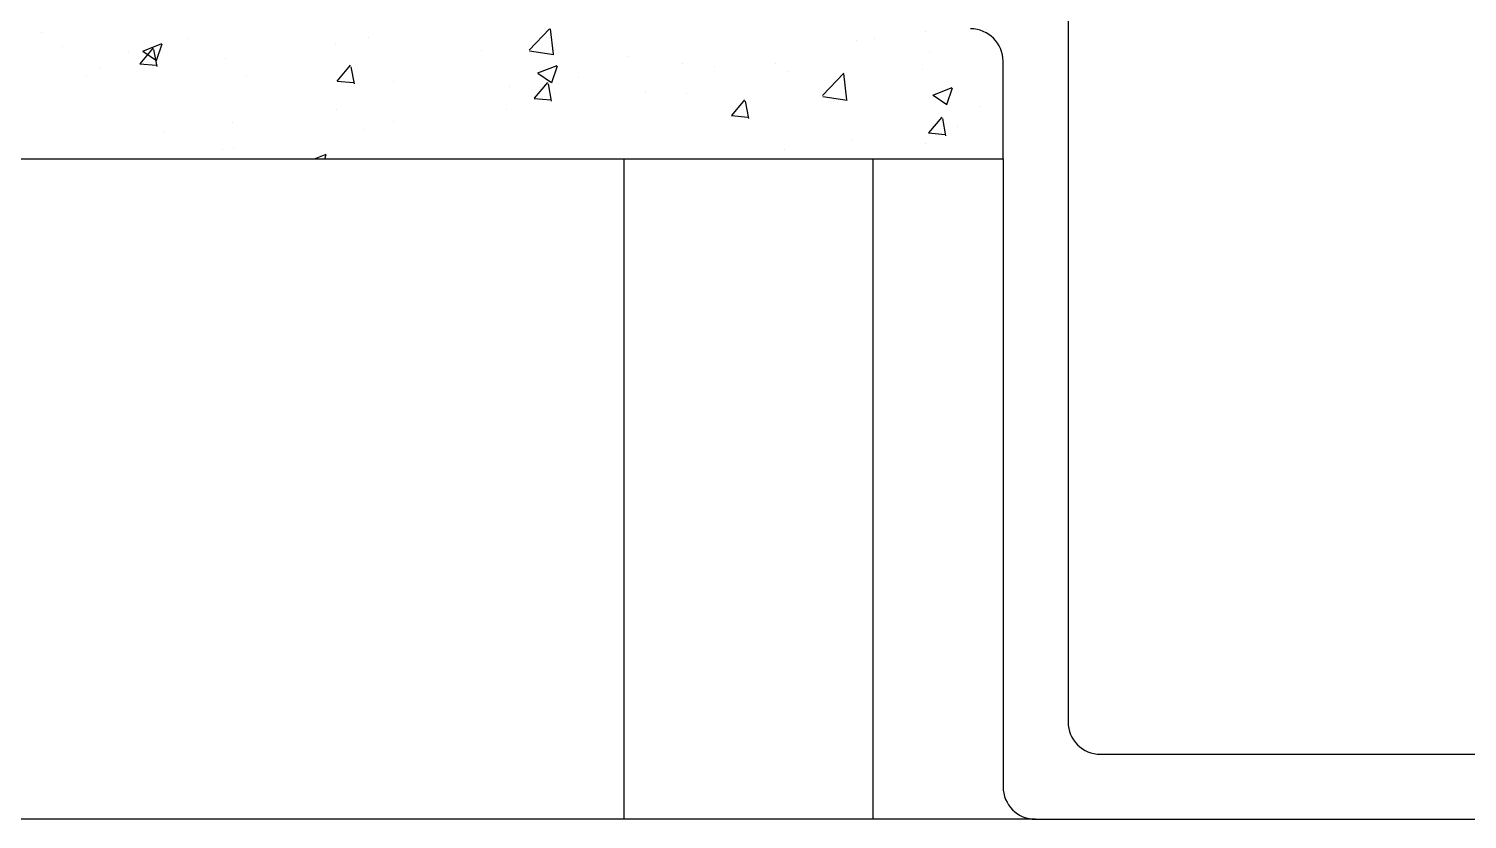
# Model space of a CAD drawing. Header units: metres. Extents: x 0 to 602, y 0 to 196.
# Drawn here: x 415.155 to 416.484, y 80.811 to 81.541 of the extents above; entities that cross this region are included whole.
import ezdxf

# ---------------------------------------------------------------- set-up
doc = ezdxf.new("R2010")
doc.units = ezdxf.units.M
doc.header["$MEASUREMENT"] = 0

msp = doc.modelspace()

# ---------------------------------------------------------------- linework, layer by layer
for p, q in [((416.1151, 81.5705), (416.1151, 80.9005)), ((415.1668, 81.5375), (415.1668, 81.5375)), ((415.3023, 81.5318), (415.3023, 81.5318)), ((415.4687, 81.5324), (415.4687, 81.5324)), ((415.6172, 81.5208), (415.6361, 81.5405)), ((415.6399, 81.517), (415.6371, 81.5405)), ((415.9197, 81.5295), (415.9197, 81.5295)), ((415.9366, 81.5313), (415.9366, 81.5313)), ((415.9832, 81.5379), (415.9832, 81.5379)), ((415.1857, 81.5243), (415.1857, 81.5243)), ((415.2471, 81.5185), (415.2471, 81.5185)), ((415.2578, 81.5082), (415.2701, 81.5228)), ((415.2603, 81.52), (415.278, 81.5269)), ((415.2603, 81.5198), (415.273, 81.5113)), ((415.2736, 81.5056), (415.2706, 81.5215)), ((415.2731, 81.5113), (415.2782, 81.5267)), ((415.4379, 81.5261), (415.4379, 81.5261)), ((415.5735, 81.5203), (415.5735, 81.5203)), ((415.6175, 81.5202), (415.64, 81.5167)), ((415.9867, 81.519), (415.9867, 81.519)), ((415.2203, 81.5034), (415.2203, 81.5034)), ((415.2576, 81.5081), (415.2728, 81.5068)), ((415.3368, 81.5134), (415.3368, 81.5134)), ((415.44, 81.4923), (415.4523, 81.5068)), ((415.4558, 81.4896), (415.4528, 81.5055)), ((415.6253, 81.4997), (415.6431, 81.5065)), ((415.6381, 81.491), (415.6433, 81.5063)), ((415.7091, 81.5146), (415.7091, 81.5146)), ((415.7592, 81.5084), (415.7592, 81.5084)), ((415.7885, 81.5059), (415.7885, 81.5059)), ((415.8447, 81.5089), (415.8447, 81.5089)), ((415.9803, 81.5031), (415.9803, 81.5031)), ((416.0551, 81.4205), (416.0551, 81.5105)), ((415.2085, 81.4971), (415.2085, 81.4971)), ((415.3559, 81.4977), (415.3559, 81.4977)), ((415.4398, 81.4922), (415.455, 81.4908)), ((415.4915, 81.4919), (415.4915, 81.4919)), ((415.6222, 81.4763), (415.6345, 81.4909)), ((415.6254, 81.4994), (415.638, 81.4909)), ((415.6379, 81.4737), (415.635, 81.4896)), ((415.663, 81.4957), (415.663, 81.4957)), ((415.8563, 81.5011), (415.8563, 81.5011)), ((415.8883, 81.4788), (415.9081, 81.4994)), ((415.9109, 81.475), (415.9081, 81.4991)), ((415.5995, 81.4874), (415.5995, 81.4874)), ((415.622, 81.4762), (415.6372, 81.4749)), ((415.6271, 81.4862), (415.6271, 81.4862)), ((415.6404, 81.4804), (415.6404, 81.4804)), ((415.7243, 81.482), (415.7243, 81.482)), ((415.7627, 81.4805), (415.7627, 81.4805)), ((415.8885, 81.4781), (415.9111, 81.4746)), ((415.9903, 81.4793), (416.0081, 81.4862)), ((415.9904, 81.4791), (416.003, 81.4706)), ((416.0031, 81.4706), (416.0083, 81.486)), ((415.439, 81.4662), (415.439, 81.4662)), ((415.596, 81.4658), (415.596, 81.4658)), ((415.8044, 81.4604), (415.8166, 81.475)), ((415.8201, 81.4577), (415.8172, 81.4737)), ((415.8983, 81.4748), (415.8983, 81.4748)), ((416.0339, 81.469), (416.0339, 81.469)), ((415.3429, 81.4536), (415.3429, 81.4536)), ((415.4923, 81.455), (415.4923, 81.455)), ((415.8042, 81.4603), (415.8193, 81.4589)), ((415.9866, 81.4444), (415.9988, 81.459)), ((416.0023, 81.4418), (415.9994, 81.4577)), ((416.0126, 81.4504), (416.0126, 81.4504)), ((415.2793, 81.4452), (415.2793, 81.4452)), ((415.4656, 81.4479), (415.4656, 81.4479)), ((415.9164, 81.4377), (415.9164, 81.4377)), ((415.9863, 81.4443), (416.0015, 81.443)), ((415.3337, 81.4288), (415.3337, 81.4288)), ((415.3441, 81.4296), (415.3441, 81.4296)), ((415.4191, 81.4205), (415.4297, 81.4246)), ((415.4285, 81.4205), (415.4298, 81.4244)), ((415.8528, 81.4293), (415.8528, 81.4293)), ((415.9836, 81.4344), (415.9836, 81.4344)), ((414.7451, 81.4205), (416.0551, 81.4205)), ((415.7051, 80.8105), (415.7051, 81.4205)), ((415.9351, 80.8105), (415.9351, 81.4205)), ((416.0551, 81.4205), (416.0551, 80.8405)), ((416.1451, 80.8705), (417.4746, 80.8705)), ((416.0851, 80.8105), (413.835, 80.8105)), ((416.0851, 80.8105), (417.0946, 80.8105))]:
    msp.add_line(p, q)
for centre, start, end in [((416.0251, 81.5105), 0, 90), ((416.1451, 80.9005), 180, 270), ((416.0851, 80.8405), 180, 270)]:
    msp.add_arc(centre, 0.03, start, end)

doc.saveas('drawing.dxf')
